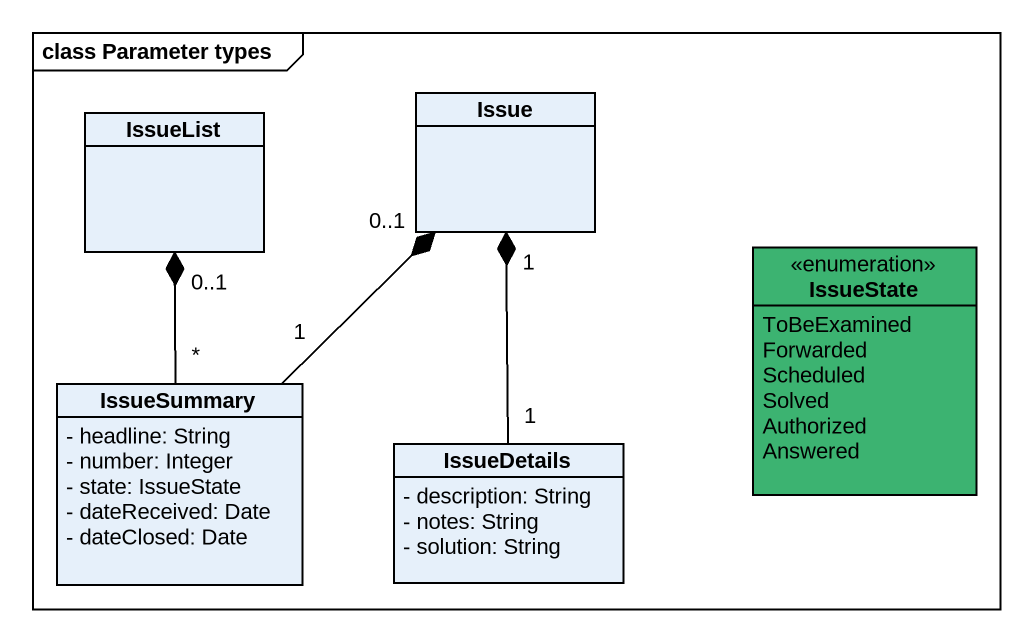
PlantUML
@startuml
mainframe class Parameter types
hide circle
hide empty members
skinparam classAttributeIconSize 0
class IssueList
class Issue
enum IssueState #3CB371 {
  ToBeExamined
  Forwarded
  Scheduled
  Solved
  Authorized
  Answered
}
class IssueSummary {
  - headline: String
  - number: Integer
  - state: IssueState
  - dateReceived: Date
  - dateClosed: Date
}
class IssueDetails {
  - description: String
  - notes: String
  - solution: String
}
IssueSummary "*" -up-* "0..1" IssueList
IssueSummary "1" -up-* "0..1" Issue
IssueDetails "1" -up-* "1" Issue
@enduml
